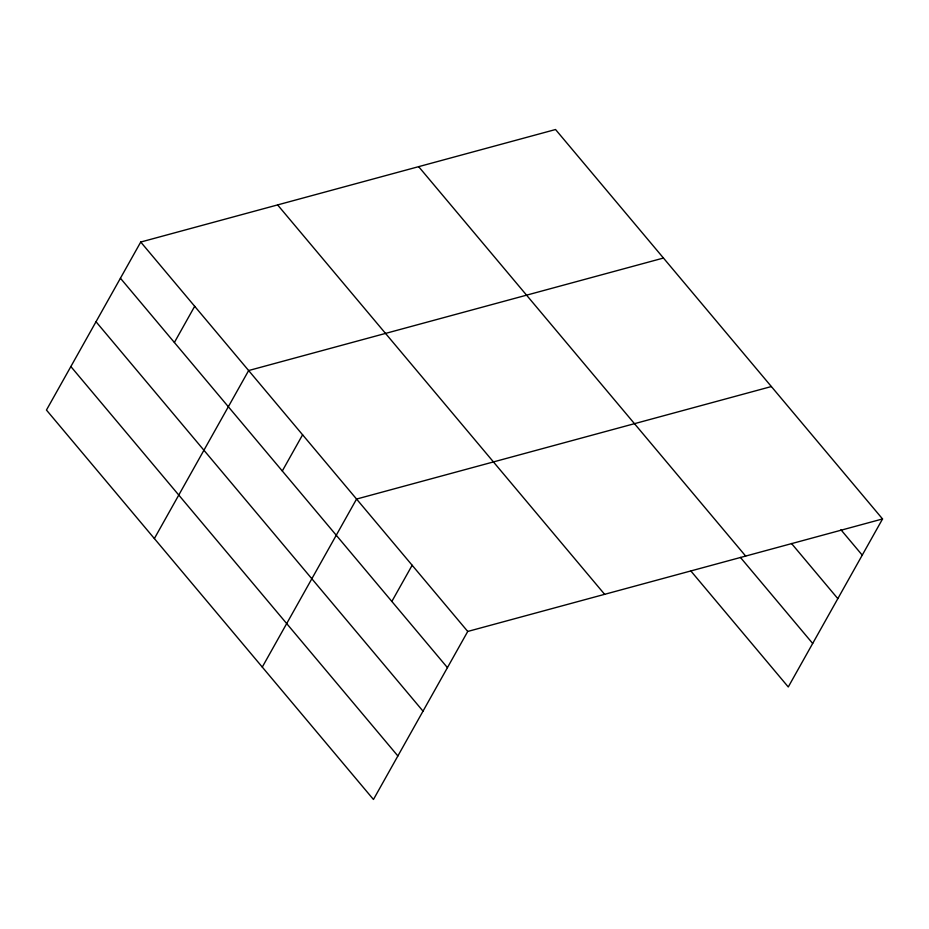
<?xml version="1.0" encoding="UTF-8"?>
<svg xmlns="http://www.w3.org/2000/svg" width="929" height="929" viewBox="0 0 929 929"><rect width="100%" height="100%" fill="white"/><g stroke="black" fill="none" stroke-linecap="round" stroke-linejoin="round"><path stroke-width="1.39" d="M140.732 242.039L46.45 410.049L373.458 799.474L467.74 631.453L882.55 518.951L555.542 129.526L140.732 242.039L467.74 631.453M174.385 342.476L194.684 306.291M154.365 538.553L248.647 370.543L663.457 258.041M282.3 470.98L302.599 434.795M262.28 667.068L356.562 499.059L771.372 386.545M391.841 601.446L412.151 565.262M882.55 518.951L788.268 686.961L690.979 571.114M840.931 529.762L862.24 555.136M791.508 543.477L837.83 598.636M418.654 166.663L745.662 556.076M740.413 557.4L812.678 643.46M277.62 204.914L604.628 594.328M120.422 278.224L447.441 667.637M96.012 321.724L423.02 711.149M70.859 366.549L397.867 755.962"/></g></svg>
